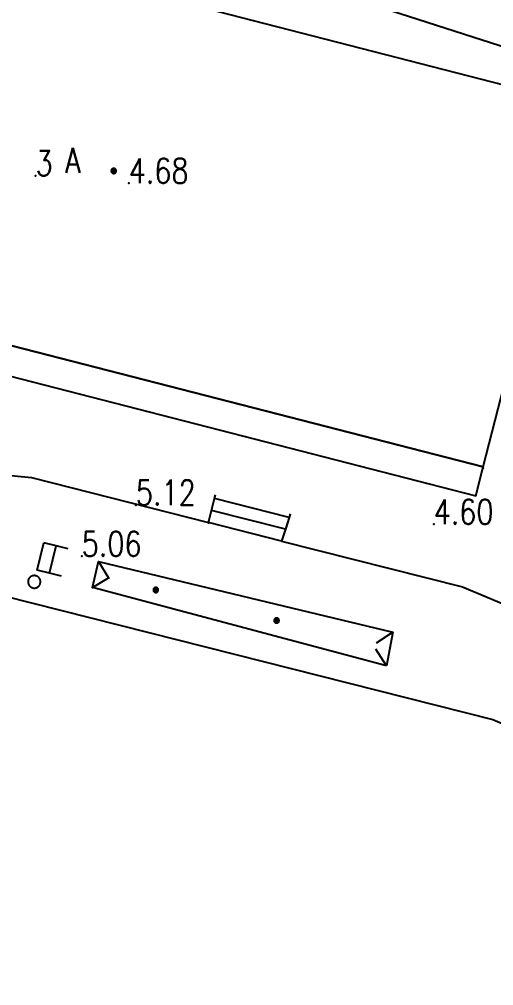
# Model space of a CAD drawing. Extents: x 500064 to 501389, y 2542464 to 2545400.
# Drawn here: x 500805.18 to 500824.22, y 2542717.32 to 2542756.12 of the extents above; entities that cross this region are included whole.
import ezdxf

# ---------------------------------------------------------------- set-up
doc = ezdxf.new("R2010")
doc.units = 0
doc.header["$LTSCALE"] = 0.5
doc.linetypes.add('CENTER', pattern=[50.8, 31.75, -6.35, 6.35, -6.35])
doc.layers.add('地形图', color=8, linetype='CONTINUOUS')
doc.styles.add('HZ', font='romans.shx', dxfattribs={"width": 0.8, "bigfont": 'hztxt.shx'})

msp = doc.modelspace()

# ---------------------------------------------------------------- linework, layer by layer
at = {"layer": '地形图'}
for points in [[(500797.363, 2542760.502), (500788.728, 2542762.728), (500784.989, 2542748.132), (500823.798, 2542738.158), (500827.538, 2542752.728), (500807.862, 2542757.797)], [(500831.389, 2542758.359), (500818.734, 2542761.75), (500818.634, 2542756.963), (500829.918, 2542753.323)], [(500784.989, 2542748.132), (500784.682, 2542746.972), (500823.498, 2542736.996), (500823.798, 2542738.158)]]:
    msp.add_lwpolyline(points, close=True, dxfattribs=at)
for points in [[(500808.972, 2542749.937), (500808.982, 2542749.938), (500808.992, 2542749.939), (500809.003, 2542749.942), (500809.012, 2542749.946), (500809.022, 2542749.951), (500809.03, 2542749.956), (500809.039, 2542749.963), (500809.046, 2542749.97), (500809.052, 2542749.978), (500809.056, 2542749.983), (500809.058, 2542749.987), (500809.063, 2542749.997), (500809.067, 2542750.006), (500809.069, 2542750.016), (500809.071, 2542750.027), (500809.072, 2542750.037), (500809.071, 2542750.048), (500809.069, 2542750.058), (500809.067, 2542750.068), (500809.063, 2542750.078), (500809.06, 2542750.084), (500809.058, 2542750.087), (500809.052, 2542750.096), (500809.046, 2542750.104), (500809.039, 2542750.112), (500809.03, 2542750.118), (500809.022, 2542750.124), (500809.02, 2542750.124), (500809.012, 2542750.129), (500809.003, 2542750.132), (500808.992, 2542750.135), (500808.982, 2542750.137), (500808.972, 2542750.137), (500808.961, 2542750.137), (500808.951, 2542750.135), (500808.941, 2542750.132), (500808.931, 2542750.129), (500808.922, 2542750.124), (500808.913, 2542750.118), (500808.905, 2542750.112), (500808.897, 2542750.104), (500808.891, 2542750.096), (500808.888, 2542750.091), (500808.885, 2542750.087), (500808.88, 2542750.078), (500808.876, 2542750.068), (500808.874, 2542750.058), (500808.872, 2542750.048), (500808.872, 2542750.037), (500808.872, 2542750.027), (500808.874, 2542750.016), (500808.876, 2542750.006), (500808.88, 2542749.997), (500808.883, 2542749.99), (500808.885, 2542749.987), (500808.891, 2542749.978), (500808.897, 2542749.97), (500808.905, 2542749.963), (500808.913, 2542749.956), (500808.922, 2542749.951), (500808.923, 2542749.95), (500808.931, 2542749.946), (500808.941, 2542749.942), (500808.951, 2542749.939), (500808.961, 2542749.938), (500808.972, 2542749.937)], [(500808.923, 2542749.95), (500809.056, 2542749.983), (500809.058, 2542749.987), (500808.885, 2542749.987), (500808.883, 2542749.99), (500809.072, 2542750.037), (500808.872, 2542750.037), (500809.06, 2542750.084), (500809.058, 2542750.087), (500808.885, 2542750.087), (500808.888, 2542750.091), (500809.02, 2542750.124)], [(500784.989, 2542748.132), (500784.682, 2542746.972), (500823.498, 2542736.996), (500823.798, 2542738.158)], [(500764.031, 2542744.927), (500763.228, 2542741.395), (500763.332, 2542740.927), (500763.516, 2542740.539), (500763.676, 2542740.315), (500763.93, 2542740.058), (500764.216, 2542739.856), (500764.504, 2542739.718), (500764.888, 2542739.612), (500782.111, 2542735.163), (500804.555, 2542732.978), (500824.186, 2542728.012), (500844.669, 2542719.268), (500851.509, 2542717.446), (500851.771, 2542717.371), (500851.98, 2542717.337), (500852.197, 2542717.324), (500852.437, 2542717.337), (500852.684, 2542717.381), (500852.935, 2542717.458), (500854.528, 2542721.534)], [(500764.031, 2542744.927), (500782.775, 2542739.964), (500805.673, 2542737.729), (500812.775, 2542735.914)], [(500812.775, 2542735.914), (500812.898, 2542736.398), (500813.02, 2542736.882), (500813.057, 2542737.027)], [(500816.007, 2542736.126), (500813.02, 2542736.882)], [(500815.858, 2542735.649), (500812.898, 2542736.398)], [(500816.052, 2542736.268), (500816.007, 2542736.126), (500815.858, 2542735.649), (500815.708, 2542735.172)], [(500815.708, 2542735.172), (500812.775, 2542735.914)], [(500805.904, 2542734.005), (500806.172, 2542735.098)], [(500807.144, 2542734.86), (500806.658, 2542734.979), (500806.172, 2542735.098)], [(500806.39, 2542733.886), (500806.658, 2542734.979)], [(500815.708, 2542735.172), (500822.96, 2542733.342)], [(500819.912, 2542730.162), (500808.116, 2542733.304), (500808.358, 2542734.35), (500820.173, 2542731.511), (500819.912, 2542730.162)], [(500808.358, 2542734.35), (500808.764, 2542733.694), (500808.779, 2542733.67)], [(500805.787, 2542733.288), (500805.802, 2542733.288), (500805.818, 2542733.29), (500805.833, 2542733.293), (500805.849, 2542733.297), (500805.864, 2542733.301), (500805.878, 2542733.307), (500805.893, 2542733.313), (500805.906, 2542733.321), (500805.92, 2542733.329), (500805.933, 2542733.338), (500805.945, 2542733.348), (500805.956, 2542733.358), (500805.967, 2542733.37), (500805.978, 2542733.382), (500805.987, 2542733.394), (500805.996, 2542733.407), (500806.003, 2542733.421), (500806.01, 2542733.435), (500806.016, 2542733.45), (500806.021, 2542733.465), (500806.025, 2542733.48), (500806.028, 2542733.495), (500806.031, 2542733.511), (500806.032, 2542733.526), (500806.032, 2542733.542), (500806.031, 2542733.558), (500806.03, 2542733.573), (500806.027, 2542733.589), (500806.023, 2542733.604), (500806.018, 2542733.619), (500806.013, 2542733.634), (500806.006, 2542733.648), (500805.999, 2542733.662), (500805.991, 2542733.675), (500805.982, 2542733.688), (500805.972, 2542733.7), (500805.961, 2542733.712), (500805.95, 2542733.723), (500805.938, 2542733.733), (500805.925, 2542733.743), (500805.912, 2542733.751), (500805.899, 2542733.759), (500805.885, 2542733.766), (500805.87, 2542733.772), (500805.855, 2542733.777), (500805.84, 2542733.781), (500805.825, 2542733.784), (500805.809, 2542733.786), (500805.793, 2542733.787), (500805.778, 2542733.788), (500805.762, 2542733.787), (500805.746, 2542733.785), (500805.731, 2542733.782), (500805.716, 2542733.779), (500805.701, 2542733.774), (500805.686, 2542733.768), (500805.672, 2542733.762), (500805.658, 2542733.755), (500805.644, 2542733.746), (500805.632, 2542733.737), (500805.619, 2542733.727), (500805.608, 2542733.717), (500805.597, 2542733.706), (500805.587, 2542733.694), (500805.577, 2542733.681), (500805.569, 2542733.668), (500805.561, 2542733.654), (500805.554, 2542733.64), (500805.548, 2542733.626), (500805.543, 2542733.611), (500805.539, 2542733.596), (500805.536, 2542733.58), (500805.534, 2542733.565), (500805.532, 2542733.549), (500805.532, 2542733.533), (500805.533, 2542733.518), (500805.535, 2542733.502), (500805.537, 2542733.486), (500805.541, 2542733.471), (500805.546, 2542733.456), (500805.551, 2542733.442), (500805.558, 2542733.427), (500805.565, 2542733.413), (500805.573, 2542733.4), (500805.583, 2542733.387), (500805.592, 2542733.375), (500805.603, 2542733.363), (500805.614, 2542733.352), (500805.626, 2542733.342), (500805.639, 2542733.333), (500805.652, 2542733.324), (500805.666, 2542733.316), (500805.68, 2542733.31), (500805.694, 2542733.304), (500805.709, 2542733.299), (500805.724, 2542733.294), (500805.74, 2542733.291), (500805.755, 2542733.289), (500805.771, 2542733.288), (500805.787, 2542733.288)], [(500806.875, 2542733.767), (500806.39, 2542733.886), (500805.904, 2542734.005)], [(500808.116, 2542733.304), (500808.764, 2542733.694), (500808.801, 2542733.716)], [(500810.66, 2542733.113), (500810.671, 2542733.114), (500810.681, 2542733.116), (500810.691, 2542733.118), (500810.701, 2542733.122), (500810.71, 2542733.127), (500810.719, 2542733.132), (500810.727, 2542733.139), (500810.735, 2542733.146), (500810.741, 2542733.155), (500810.744, 2542733.16), (500810.747, 2542733.163), (500810.752, 2542733.173), (500810.755, 2542733.182), (500810.758, 2542733.193), (500810.76, 2542733.203), (500810.76, 2542733.213), (500810.76, 2542733.224), (500810.758, 2542733.234), (500810.755, 2542733.244), (500810.752, 2542733.254), (500810.748, 2542733.26), (500810.747, 2542733.263), (500810.741, 2542733.272), (500810.735, 2542733.28), (500810.727, 2542733.288), (500810.719, 2542733.294), (500810.71, 2542733.3), (500810.709, 2542733.301), (500810.701, 2542733.305), (500810.691, 2542733.308), (500810.681, 2542733.311), (500810.671, 2542733.313), (500810.66, 2542733.313), (500810.65, 2542733.313), (500810.64, 2542733.311), (500810.629, 2542733.308), (500810.62, 2542733.305), (500810.61, 2542733.3), (500810.602, 2542733.294), (500810.593, 2542733.288), (500810.586, 2542733.28), (500810.579, 2542733.272), (500810.576, 2542733.267), (500810.574, 2542733.263), (500810.569, 2542733.254), (500810.565, 2542733.244), (500810.562, 2542733.234), (500810.561, 2542733.224), (500810.56, 2542733.213), (500810.561, 2542733.203), (500810.562, 2542733.193), (500810.565, 2542733.182), (500810.569, 2542733.173), (500810.572, 2542733.166), (500810.574, 2542733.163), (500810.579, 2542733.155), (500810.586, 2542733.146), (500810.593, 2542733.139), (500810.602, 2542733.132), (500810.61, 2542733.127), (500810.611, 2542733.126), (500810.62, 2542733.122), (500810.629, 2542733.118), (500810.64, 2542733.116), (500810.65, 2542733.114), (500810.66, 2542733.113)], [(500810.611, 2542733.126), (500810.744, 2542733.16), (500810.747, 2542733.163), (500810.574, 2542733.163), (500810.572, 2542733.166), (500810.76, 2542733.213), (500810.56, 2542733.213), (500810.748, 2542733.26), (500810.747, 2542733.263), (500810.574, 2542733.263), (500810.576, 2542733.267), (500810.709, 2542733.301)], [(500822.96, 2542733.342), (500844.909, 2542724.137), (500854.528, 2542721.534)], [(500815.507, 2542731.886), (500815.518, 2542731.886), (500815.528, 2542731.888), (500815.538, 2542731.891), (500815.548, 2542731.894), (500815.557, 2542731.899), (500815.566, 2542731.905), (500815.574, 2542731.911), (500815.582, 2542731.919), (500815.588, 2542731.927), (500815.591, 2542731.932), (500815.594, 2542731.936), (500815.599, 2542731.945), (500815.602, 2542731.955), (500815.605, 2542731.965), (500815.607, 2542731.975), (500815.607, 2542731.986), (500815.607, 2542731.996), (500815.605, 2542732.006), (500815.602, 2542732.017), (500815.599, 2542732.026), (500815.595, 2542732.033), (500815.594, 2542732.036), (500815.588, 2542732.044), (500815.582, 2542732.053), (500815.574, 2542732.06), (500815.566, 2542732.067), (500815.557, 2542732.072), (500815.556, 2542732.073), (500815.548, 2542732.077), (500815.538, 2542732.081), (500815.528, 2542732.083), (500815.518, 2542732.085), (500815.507, 2542732.086), (500815.497, 2542732.085), (500815.486, 2542732.083), (500815.476, 2542732.081), (500815.467, 2542732.077), (500815.457, 2542732.072), (500815.448, 2542732.067), (500815.44, 2542732.06), (500815.433, 2542732.053), (500815.426, 2542732.044), (500815.423, 2542732.04), (500815.421, 2542732.036), (500815.416, 2542732.026), (500815.412, 2542732.017), (500815.409, 2542732.006), (500815.408, 2542731.996), (500815.407, 2542731.986), (500815.408, 2542731.975), (500815.409, 2542731.965), (500815.412, 2542731.955), (500815.416, 2542731.945), (500815.419, 2542731.939), (500815.421, 2542731.936), (500815.426, 2542731.927), (500815.433, 2542731.919), (500815.44, 2542731.911), (500815.448, 2542731.905), (500815.457, 2542731.899), (500815.458, 2542731.898), (500815.467, 2542731.894), (500815.476, 2542731.891), (500815.486, 2542731.888), (500815.497, 2542731.886), (500815.507, 2542731.886)], [(500815.458, 2542731.898), (500815.591, 2542731.932), (500815.594, 2542731.936), (500815.421, 2542731.936), (500815.419, 2542731.939), (500815.607, 2542731.986), (500815.407, 2542731.986), (500815.595, 2542732.033), (500815.594, 2542732.036), (500815.421, 2542732.036), (500815.423, 2542732.04), (500815.556, 2542732.073)], [(500820.173, 2542731.511), (500819.5, 2542731.078)], [(500819.912, 2542730.162), (500819.488, 2542730.84)]]:
    msp.add_lwpolyline(points, dxfattribs=at)
at = {"layer": '地形图', "linetype": 'CENTER'}
for p in [(500805.835, 2542749.845, 3), (500809.572, 2542749.541, 4.68), (500809.859, 2542736.621, 5.12), (500821.81, 2542735.848, 4.6), (500807.686, 2542734.564, 5.06)]:
    msp.add_point(p, dxfattribs=at)
at = {"layer": '地形图', "ltscale": 10}
for p in [(500823.801, 2542738.1), (500812.776, 2542735.913), (500808.116, 2542733.304)]:
    msp.add_point(p, dxfattribs=at)

# ---------------------------------------------------------------- texts
at = {"layer": '地形图', "ltscale": 10, "style": 'HZ', "width": 0.8}
for s, p in [('A', (500807.025, 2542749.958)), ('3', (500805.835, 2542749.845)), ('4.68', (500809.572, 2542749.541)), ('5.12', (500809.859, 2542736.621)), ('4.60', (500821.81, 2542735.848)), ('5.06', (500807.686, 2542734.564))]:
    msp.add_text(s, height=1, dxfattribs=at).set_placement(p)

doc.saveas('drawing.dxf')
